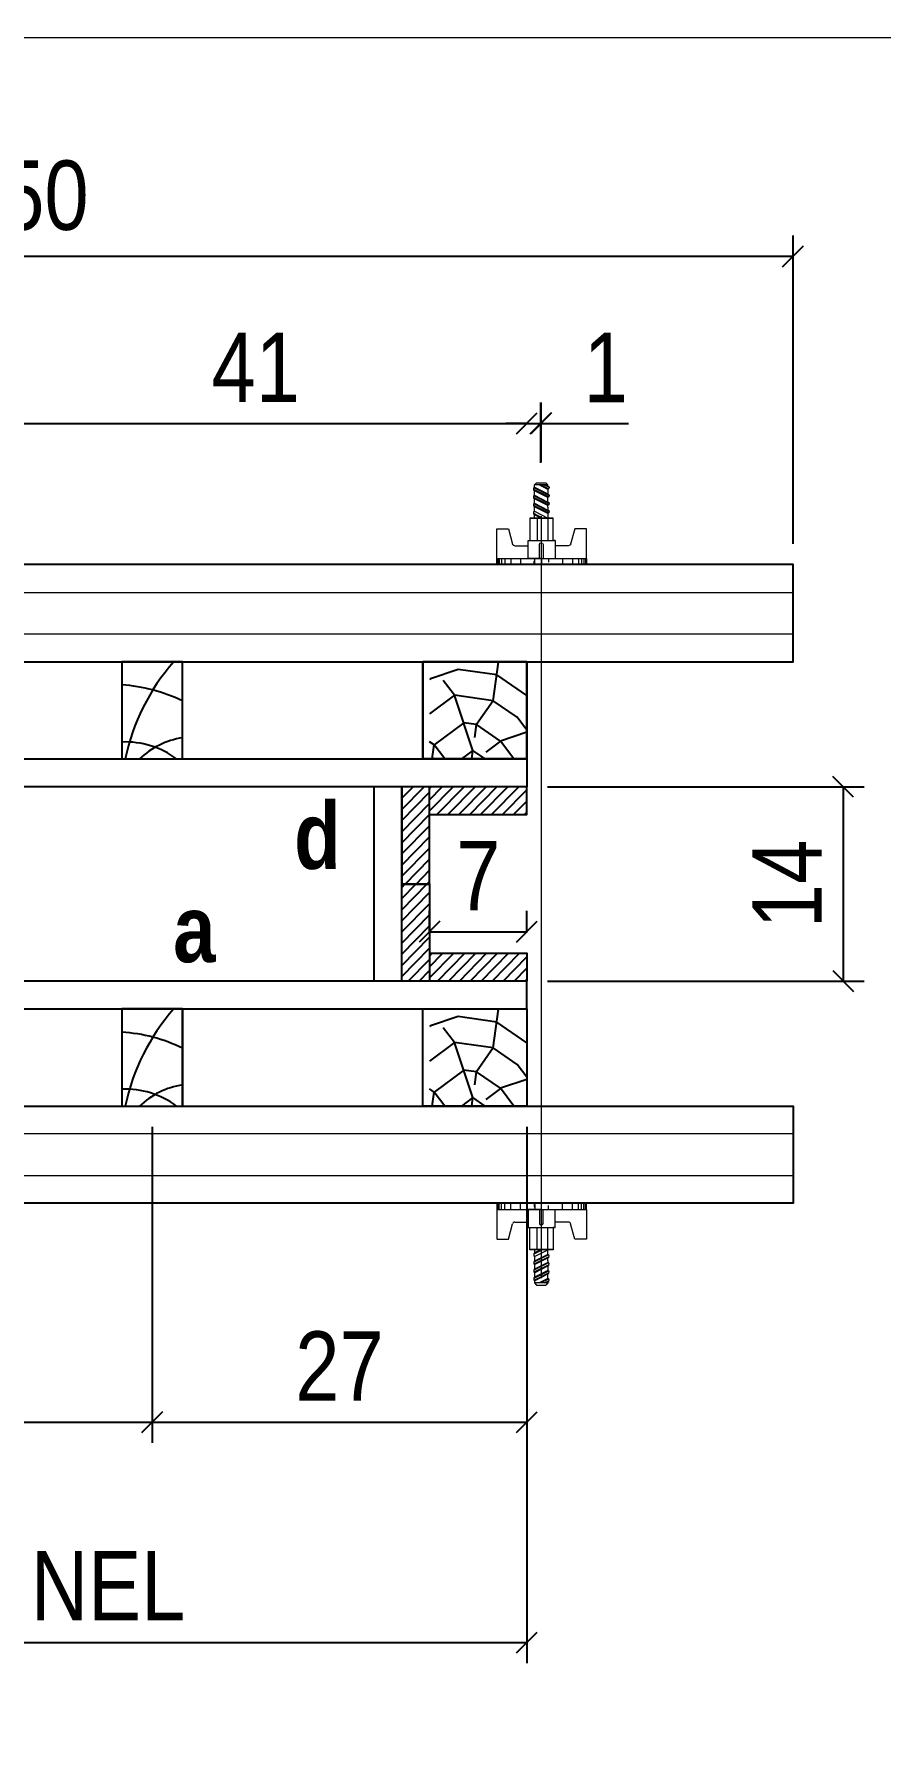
# Model space of a CAD drawing. Extents: x 2282 to 12463, y 760 to 16806.
# Drawn here: x 7954.6 to 8076.6, y 15019.3 to 15266.2 of the extents above; entities that cross this region are included whole.
import ezdxf

# ---------------------------------------------------------------- set-up
doc = ezdxf.new("R2010")
doc.units = 0
for name, color, linetype in [('1-2 PONTALETE', 7, 'Continuous'), ('COTA', 241, 'Continuous'), ('GRAVATA', 2, 'Continuous'), ('NOMENCLATURA', 7, 'Continuous'), ('Painéis', 200, 'Continuous'), ('PONTALETE', 7, 'Continuous'), ('SARRAFO', 251, 'Continuous')]:
    doc.layers.add(name, color=color, linetype=linetype)
doc.layers.add('CARIMBO', color=255, linetype='Continuous', lineweight=9)
doc.layers.add('Hachura', color=251, linetype='Continuous', lineweight=9)
doc.styles.add('COTA TECNICA 2X', font='techl___.ttf', dxfattribs={"height": 10})
doc.styles.add('ROMANC', font='techb___.ttf', dxfattribs={"height": 2.5})
doc.dimstyles.new('SECAO PILAR', dxfattribs={"dimtxt": 10, "dimasz": 3, "dimexe": 3, "dimexo": 3, "dimgap": 3, "dimtad": 1, "dimdec": 1, "dimlfac": 0.5, "dimzin": 12, "dimdsep": 46, "dimtxsty": 'COTA TECNICA 2X', "dimblk1": 'OBLIQUE', "dimblk2": 'OBLIQUE', "dimsah": 1, "dimcen": 0.9, "dimclrd": 256, "dimclre": 256, "dimclrt": 256, "dimadec": 1, "dimazin": 3, "dimtfac": 1, "dimtdec": 1, "dimtmove": 0, "dimatfit": 3, "dimfxl": 1, "dimtolj": 1, "dimtzin": 12, "dimarcsym": 0})
pattern_1 = [(45.5, (-107734.0832, -18585.8401), (-0.802406755, 0.788522922), [])]
pattern_2 = [(45.5, (-88937.0329, -18531.7951), (-0.802406755, 0.788522922), [])]

# ---------------------------------------------------------------- blocks, each defined once
blk = doc.blocks.new('_Oblique')
at = {"color": 0, "linetype": 'ByBlock', "lineweight": -2}
blk.add_line((-0.5, -0.5), (0.5, 0.5), dxfattribs=at)
blk = doc.blocks.new('*D123')
at = {"layer": 'COTA', "lineweight": -2, "transparency": 16777216}
for p, q in [((7863.54, 15108.73), (7863.54, 15031.44)), ((8025.57, 15108.73), (8025.57, 15031.44)), ((7863.54, 15034.44), (8025.57, 15034.44))]:
    blk.add_line(p, q, dxfattribs=at)
at = {"layer": 'Defpoints', "color": 0, "transparency": 16777216}
for p in [(7863.54, 15111.73), (8025.57, 15111.73), (8025.57, 15034.44)]:
    blk.add_point(p, dxfattribs=at)
at = {"layer": 'COTA', "lineweight": -2, "transparency": 16777216, "xscale": 3, "yscale": 3, "zscale": 3, "rotation": 180}
blk.add_blockref('_Oblique', (7863.54, 15034.44), dxfattribs=at)
at = {"layer": 'COTA', "lineweight": -2, "transparency": 16777216, "xscale": 3, "yscale": 3, "zscale": 3}
blk.add_blockref('_Oblique', (8025.57, 15034.44), dxfattribs=at)
at = {"layer": 'COTA', "transparency": 16777216, "insert": (7944.56, 15042.54), "char_height": 10, "attachment_point": 5, "style": 'COTA TECNICA 2X'}
blk.add_mtext('\\A1;81 - PAINEL', dxfattribs=at)
blk = doc.blocks.new('*D125')
at = {"layer": 'COTA', "lineweight": -2, "transparency": 16777216}
for p, q in [((8027.64, 15204.56), (8027.64, 15213.11)), ((8025.57, 15210.11), (8022.57, 15210.11)), ((8025.57, 15210.11), (8027.64, 15210.11)), ((8027.64, 15210.11), (8040.23, 15210.11))]:
    blk.add_line(p, q, dxfattribs=at)
at = {"layer": 'Defpoints', "color": 0, "transparency": 16777216}
for p in [(8025.57, 15210.11), (8027.64, 15210.11), (8027.64, 15201.56)]:
    blk.add_point(p, dxfattribs=at)
at = {"layer": 'COTA', "lineweight": -2, "transparency": 16777216, "xscale": 3, "yscale": 3, "zscale": 3}
blk.add_blockref('_Oblique', (8025.57, 15210.11), dxfattribs=at)
at = {"layer": 'COTA', "lineweight": -2, "transparency": 16777216, "xscale": 3, "yscale": 3, "zscale": 3, "rotation": 180}
blk.add_blockref('_Oblique', (8027.64, 15210.11), dxfattribs=at)
at = {"layer": 'COTA', "transparency": 16777216, "insert": (8036.93, 15218.16), "char_height": 10, "attachment_point": 5, "style": 'COTA TECNICA 2X'}
blk.add_mtext('\\A1;1', dxfattribs=at)
blk = doc.blocks.new('*D126')
at = {"layer": 'COTA', "lineweight": -2, "transparency": 16777216}
for p, q in [((7825.67, 15192.76), (7825.67, 15237.19)), ((8063.93, 15192.76), (8063.93, 15237.19)), ((7825.67, 15234.19), (8063.93, 15234.19))]:
    blk.add_line(p, q, dxfattribs=at)
at = {"layer": 'Defpoints', "color": 0, "transparency": 16777216}
for p in [(8063.93, 15234.19), (7825.67, 15189.76), (8063.93, 15189.76)]:
    blk.add_point(p, dxfattribs=at)
at = {"layer": 'COTA', "lineweight": -2, "transparency": 16777216, "xscale": 3, "yscale": 3, "zscale": 3, "rotation": 180}
blk.add_blockref('_Oblique', (7825.67, 15234.19), dxfattribs=at)
at = {"layer": 'COTA', "lineweight": -2, "transparency": 16777216, "xscale": 3, "yscale": 3, "zscale": 3}
blk.add_blockref('_Oblique', (8063.93, 15234.19), dxfattribs=at)
at = {"layer": 'COTA', "transparency": 16777216, "insert": (7908.8, 15242.92), "char_height": 10, "attachment_point": 5, "style": 'COTA TECNICA 2X'}
blk.add_mtext('\\A1;Perfil Metálico L=150', dxfattribs=at)
blk = doc.blocks.new('*D127')
at = {"layer": 'COTA', "lineweight": -2, "transparency": 16777216}
for p, q in [((8028.57, 15157.74), (8074.15, 15157.74)), ((8071.15, 15157.74), (8071.15, 15129.75)), ((8028.57, 15129.75), (8074.15, 15129.75))]:
    blk.add_line(p, q, dxfattribs=at)
at = {"layer": 'Defpoints', "color": 0, "transparency": 16777216}
for p in [(8025.57, 15157.74), (8025.57, 15129.75), (8071.15, 15129.75)]:
    blk.add_point(p, dxfattribs=at)
at = {"layer": 'COTA', "lineweight": -2, "transparency": 16777216, "xscale": 3, "yscale": 3, "zscale": 3}
for p, rotation in [((8071.15, 15157.74), 90), ((8071.15, 15129.75), 270)]:
    blk.add_blockref('_Oblique', p, dxfattribs=dict(at, rotation=rotation))
at = {"layer": 'COTA', "transparency": 16777216, "insert": (8063.07, 15143.74), "char_height": 10, "attachment_point": 5, "rotation": 90, "style": 'COTA TECNICA 2X'}
blk.add_mtext('\\A1;14', dxfattribs=at)
blk = doc.blocks.new('C')
at = {"layer": 'Hachura', "color": 0}
for p, q in [((0, 3.22), (0, -3.22)), ((0.45, 3.22), (0, 3.22)), ((0.46, 3.16), (0, 3.16)), ((0.46, 3.05), (0, 3.05)), ((0.46, 2.88), (0, 2.88)), ((0, 2.75), (0, -1.16)), ((0.46, 2.65), (0, 2.65)), ((0.45, -3.23), (0.45, 3.22)), ((0.45, 3.22), (2.58, 3.22)), ((2.58, 3.22), (2.58, 2.39)), ((0.46, 2.23), (0, 2.23)), ((0.46, 1.51), (0, 1.51)), ((1.35, 1.94), (1.35, 0.96)), ((2.58, 2.39), (1.47, 2.09)), ((0.39, 0.49), (0.17, 0.49)), ((1.74, 0.97), (0.45, 0.97)), ((1.45, 0.1), (0.45, 0.1)), ((1.74, -0.97), (1.74, 0.97)), ((1.74, 0.97), (1.74, 0.84)), ((1.74, 0.97), (1.74, 0.84)), ((1.74, 0.84), (3.35, 0.84)), ((3.35, 0.45), (1.74, 0.45)), ((3.32, 0.84), (3.32, -0.84)), ((3.35, 0.84), (3.35, -0.84)), ((3.68, 0.45), (3.35, 0.45)), ((3.84, -0.52), (3.35, 0.45)), ((3.35, 0.06), (3.67, -0.57)), ((3.68, 0.45), (4.16, -0.52)), ((3.72, 0.5), (4.25, -0.57)), ((4.37, -0.55), (3.83, 0.53)), ((4.15, 0.45), (3.93, 0.45)), ((4.42, -0.52), (3.93, 0.45)), ((4.15, 0.45), (4.26, 0.45)), ((4.26, 0.45), (4.74, -0.52)), ((4.3, 0.5), (4.83, -0.57)), ((4.95, -0.55), (4.41, 0.53)), ((4.51, 0.45), (4.84, 0.45)), ((5, -0.52), (4.51, 0.45)), ((4.84, 0.45), (5.32, -0.52)), ((4.88, 0.5), (5.41, -0.57)), ((5.53, -0.55), (4.99, 0.53)), ((5.58, -0.52), (5.09, 0.45)), ((5.42, 0.45), (5.09, 0.45)), ((5.58, -0.52), (5.09, 0.45)), ((5.42, 0.45), (5.74, -0.19)), ((5.46, 0.5), (5.74, -0.07)), ((5.74, 0.19), (5.57, 0.53)), ((5.74, 0.32), (5.68, 0.45)), ((5.68, 0.45), (5.74, 0.45)), ((5.74, 0.45), (5.9, 0.29)), ((5.74, 0.45), (5.74, -0.52)), ((5.9, -0.36), (5.9, 0.29)), ((0.45, 0), (0, 0)), ((0.08, -0.48), (0.29, -0.48)), ((0.29, -0.48), (0.4, -0.48)), ((0.45, 0), (0.45, -0.97)), ((0.45, -0.16), (1.45, -0.16)), ((0.45, -0.65), (0.45, -0.32)), ((0.45, -3.23), (0.45, -0.65)), ((0.45, -0.97), (1.74, -0.97)), ((1.35, -1.94), (1.35, -0.97)), ((3.35, -0.32), (1.74, -0.32)), ((3.35, -0.84), (1.74, -0.84)), ((3.35, -0.07), (3.58, -0.52)), ((3.35, -0.52), (3.58, -0.52)), ((3.84, -0.52), (4.16, -0.52)), ((4.42, -0.52), (4.74, -0.52)), ((4.63, -0.52), (4.74, -0.52)), ((5, -0.52), (5.32, -0.52)), ((5.58, -0.52), (5.74, -0.52)), ((5.74, -0.52), (5.9, -0.36)), ((5.74, -0.52), (5.74, -0.52)), ((0.46, -1.52), (0, -1.52)), ((0.46, -2.23), (0, -2.23)), ((2.58, -2.39), (1.47, -2.1)), ((2.58, -3.23), (2.58, -2.39)), ((0.46, -2.65), (0, -2.65)), ((0.46, -2.88), (0, -2.88)), ((0.46, -3.05), (0, -3.05)), ((0.46, -3.16), (0, -3.16)), ((0, -3.22), (2.57, -3.22))]:
    blk.add_line(p, q, dxfattribs=at)
for centre, radius, start, end in [((1.52, 1.94), 0.161, 104.7436, 180), ((1.44, -0.03), 0.129, 272.695, 87.305), ((3.81, 0.39), 0.143, 25.5688, 154.4312), ((4.39, 0.39), 0.143, 25.5688, 154.4312), ((4.97, 0.39), 0.143, 25.5688, 154.4312), ((5.55, 0.39), 0.143, 25.5688, 154.4312), ((0.17, -0.37), 0.174, 221.744, 317.8592), ((3.71, -0.4), 0.174, 222.1408, 318.256), ((4.29, -0.4), 0.174, 222.1408, 318.256), ((4.87, -0.4), 0.174, 222.1408, 318.256), ((5.45, -0.4), 0.174, 222.1408, 318.256), ((5.61, -0.4), 0.174, 317.8592, 318.256), ((1.52, -1.94), 0.161, 180, 255.2564)]:
    blk.add_arc(centre, radius, start, end, dxfattribs=at)
blk = doc.blocks.new('*D137')
at = {"layer": 'COTA', "lineweight": -2, "transparency": 16777216}
for p, q in [((7917.62, 15108.73), (7917.62, 15063.19)), ((7971.59, 15108.73), (7971.59, 15063.19)), ((7917.62, 15066.19), (7971.59, 15066.19))]:
    blk.add_line(p, q, dxfattribs=at)
at = {"layer": 'Defpoints', "color": 0, "transparency": 16777216}
for p in [(7917.62, 15111.73), (7971.59, 15111.73), (7971.59, 15066.19)]:
    blk.add_point(p, dxfattribs=at)
at = {"layer": 'COTA', "lineweight": -2, "transparency": 16777216, "xscale": 3, "yscale": 3, "zscale": 3, "rotation": 180}
blk.add_blockref('_Oblique', (7917.62, 15066.19), dxfattribs=at)
at = {"layer": 'COTA', "lineweight": -2, "transparency": 16777216, "xscale": 3, "yscale": 3, "zscale": 3}
blk.add_blockref('_Oblique', (7971.59, 15066.19), dxfattribs=at)
at = {"layer": 'COTA', "transparency": 16777216, "insert": (7944.61, 15074.27), "char_height": 10, "attachment_point": 5, "style": 'COTA TECNICA 2X'}
blk.add_mtext('\\A1;27', dxfattribs=at)
blk = doc.blocks.new('*D138')
at = {"layer": 'COTA', "lineweight": -2, "transparency": 16777216}
for p, q in [((7971.59, 15108.73), (7971.59, 15063.19)), ((8025.57, 15108.73), (8025.57, 15063.19)), ((7971.59, 15066.19), (8025.57, 15066.19))]:
    blk.add_line(p, q, dxfattribs=at)
at = {"layer": 'Defpoints', "color": 0, "transparency": 16777216}
for p in [(7971.59, 15111.73), (8025.57, 15111.73), (8025.57, 15066.19)]:
    blk.add_point(p, dxfattribs=at)
at = {"layer": 'COTA', "lineweight": -2, "transparency": 16777216, "xscale": 3, "yscale": 3, "zscale": 3, "rotation": 180}
blk.add_blockref('_Oblique', (7971.59, 15066.19), dxfattribs=at)
at = {"layer": 'COTA', "lineweight": -2, "transparency": 16777216, "xscale": 3, "yscale": 3, "zscale": 3}
blk.add_blockref('_Oblique', (8025.57, 15066.19), dxfattribs=at)
at = {"layer": 'COTA', "transparency": 16777216, "insert": (7998.58, 15074.27), "char_height": 10, "attachment_point": 5, "style": 'COTA TECNICA 2X'}
blk.add_mtext('\\A1;27', dxfattribs=at)
blk = doc.blocks.new('*D140')
at = {"layer": 'COTA', "lineweight": -2, "transparency": 16777216}
for p, q in [((7945.5, 15204.56), (7945.5, 15213.11)), ((8027.57, 15204.42), (8027.57, 15213.11)), ((7945.5, 15210.11), (8027.57, 15210.11))]:
    blk.add_line(p, q, dxfattribs=at)
at = {"layer": 'Defpoints', "color": 0, "transparency": 16777216}
for p in [(8027.57, 15210.11), (7945.5, 15201.56), (8027.57, 15201.42)]:
    blk.add_point(p, dxfattribs=at)
at = {"layer": 'COTA', "lineweight": -2, "transparency": 16777216, "xscale": 3, "yscale": 3, "zscale": 3, "rotation": 180}
blk.add_blockref('_Oblique', (7945.5, 15210.11), dxfattribs=at)
at = {"layer": 'COTA', "lineweight": -2, "transparency": 16777216, "xscale": 3, "yscale": 3, "zscale": 3}
blk.add_blockref('_Oblique', (8027.57, 15210.11), dxfattribs=at)
at = {"layer": 'COTA', "transparency": 16777216, "insert": (7986.53, 15218.18), "char_height": 10, "attachment_point": 5, "style": 'COTA TECNICA 2X'}
blk.add_mtext('\\A1;41', dxfattribs=at)
blk = doc.blocks.new('*D135')
at = {"layer": 'COTA', "lineweight": -2, "transparency": 16777216}
for p, q in [((8011.56, 15136.75), (8011.56, 15139.86)), ((8025.57, 15136.75), (8025.57, 15139.86)), ((8011.56, 15136.86), (8025.57, 15136.86))]:
    blk.add_line(p, q, dxfattribs=at)
at = {"layer": 'Defpoints', "color": 0, "transparency": 16777216}
for p in [(8025.57, 15136.86), (8011.56, 15133.75), (8025.57, 15133.75)]:
    blk.add_point(p, dxfattribs=at)
at = {"layer": 'COTA', "lineweight": -2, "transparency": 16777216, "xscale": 3, "yscale": 3, "zscale": 3, "rotation": 180}
blk.add_blockref('_Oblique', (8011.56, 15136.86), dxfattribs=at)
at = {"layer": 'COTA', "lineweight": -2, "transparency": 16777216, "xscale": 3, "yscale": 3, "zscale": 3}
blk.add_blockref('_Oblique', (8025.57, 15136.86), dxfattribs=at)
at = {"layer": 'COTA', "transparency": 16777216, "insert": (8018.57, 15144.94), "char_height": 10, "attachment_point": 5, "style": 'COTA TECNICA 2X'}
blk.add_mtext('\\A1;7', dxfattribs=at)

msp = doc.modelspace()

# ---------------------------------------------------------------- hatches: boundary and pattern name
at = {"layer": 'PONTALETE'}
h = msp.add_hatch(dxfattribs=at)
h.set_pattern_fill('TRONCO', color=1, scale=37.5, angle=82, style=0, pattern_type=2)
h.set_pattern_definition([(82, (-3622.9, 16524.404), (-31.91606, 42.35404), [11.25, -26.25]), (82, (-3624.76, 16524.665), (-31.91606, 42.35404), [11.25, -26.25]), (82, (-3628.21, 16527.043), (-31.91606, 42.35404), [7.5, -30]), (82, (-3631.663, 16529.422), (-31.91606, 42.35404), [5.625, -31.875]), (82, (-3635.377, 16529.944), (-31.91606, 42.35404), [3.75, -33.75]), (82, (-3640.395, 16521.182), (-31.91606, 42.35404), [1.875, -9.375, 1.875, -24.375]), (82, (-3641.47, 16527.013), (-31.91606, 42.35404), [1.875, -15, 5.625, -15]), (82, (-3642.282, 16534.7), (-31.91606, 42.35404), [1.875, -1.875, 1.875, -31.875]), (82, (-3644.4, 16533.106), (-31.91606, 42.35404), [1.875, -35.625]), (82, (-3648.374, 16531.77), (-31.91606, 42.35404), [5.625, -31.875]), (82, (-3652.088, 16532.293), (-31.91606, 42.35404), [7.5, -30]), (82, (-3656.062, 16530.958), (-31.91606, 42.35404), [9.375, -11.25, 1.875, -15]), (172, (-3635.87, 16512.972), (-42.35404, -31.91606), [1.875, -3.75, 9.375, -22.5]), (172, (-3639.32, 16515.35), (-42.35404, -31.91606), [1.875, -1.875, 5.625, -28.125]), (172, (-3653.914, 16519.295), (-42.35404, -31.91606), [3.75, -33.75]), (172, (-3638.8, 16519.064), (-42.35404, -31.91606), [7.5, -11.25, 1.875, -16.875]), (172, (-3658.963, 16523.79), (-42.35404, -31.91606), [1.875, -35.625]), (172, (-3640.134, 16523.04), (-42.35404, -31.91606), [5.625, -31.875]), (172, (-3641.47, 16527.013), (-42.35404, -31.91606), [3.75, -33.75]), (172, (-3640.947, 16530.727), (-42.35404, -31.91606), [1.875, -5.625, 5.625, -24.375]), (172, (-3642.543, 16532.845), (-42.35404, -31.91606), [1.875, -35.625]), (172, (-3634.855, 16533.658), (-42.35404, -31.91606), [5.25, -32.25]), (172, (-3627.167, 16534.47), (-42.35404, -31.91606), [3.75, -33.75]), (172, (-3641.5, 16540.27), (-42.35404, -31.91606), [1.875, -35.625]), (172, (-3639.12, 16543.724), (-42.35404, -31.91606), [5.625, -31.875]), (172, (-3638.6, 16547.438), (-42.35404, -31.91606), [5.625, -31.875]), (127, (-3624.527, 16539.78), (-37.13505, 5.21899), [2.651625, -2.651625, 2.651625, -45.078134]), (127, (-3634.855, 16533.658), (-37.13505, 5.21899), [5.30325, -47.72976]), (127, (-3655.51, 16521.413), (-37.13505, 5.21899), [5.30325, -47.72976]), (127, (-3645.182, 16527.535), (-37.13505, 5.21899), [5.30325, -47.72976]), (127, (-3637.494, 16528.348), (-37.13505, 5.21899), [5.30325, -47.72976]), (127, (-3628.502, 16538.445), (-37.13505, 5.21899), [5.30325, -47.72976]), (127, (-3630.88, 16534.992), (-37.13505, 5.21899), [7.95495, -45.07806]), (127, (-3649.157, 16526.2), (-37.13505, 5.21899), [2.65162, -50.38138]), (127, (-3653.131, 16524.866), (-37.13505, 5.21899), [2.65162, -50.38138]), (127, (-3651.044, 16539.72), (-37.13505, 5.21899), [2.65162, -50.38138]), (127, (-3634.564, 16522.256), (-37.13505, 5.21899), [2.65162, -50.38138]), (127, (-3644.69, 16544.507), (-37.13505, 5.21899), [2.65162, -50.38138]), (127, (-3642.804, 16530.988), (-37.13505, 5.21899), [2.65162, -50.38138]), (127, (-3645.995, 16535.223), (-37.13505, 5.21899), [2.65162, -50.38138]), (217, (-3638.83, 16532.323), (-5.21899, -37.13505), [2.651625, -2.651625, 7.95495, -39.77481]), (217, (-3638.046, 16537.893), (-5.21899, -37.13505), [2.65162, -50.38138]), (217, (-3625.05, 16536.066), (-5.21899, -37.13505), [2.65162, -50.38138]), (217, (-3635.377, 16529.944), (-5.21899, -37.13505), [2.65162, -50.38138]), (217, (-3642.02, 16536.558), (-5.21899, -37.13505), [2.65162, -50.38138]), (217, (-3634.042, 16525.97), (-5.21899, -37.13505), [2.65162, -50.38138]), (217, (-3631.954, 16540.824), (-5.21899, -37.13505), [2.65162, -50.38138]), (217, (-3624.467, 16513.263), (-5.21899, -37.13505), [2.65162, -50.38138]), (217, (-3626.063, 16515.38), (-5.21899, -37.13505), [5.30325, -47.72976]), (217, (-3627.66, 16517.5), (-5.21899, -37.13505), [5.30325, -47.72976]), (217, (-3627.137, 16521.212), (-5.21899, -37.13505), [5.30325, -47.72976]), (217, (-3630.59, 16523.59), (-5.21899, -37.13505), [5.30325, -47.72976]), (217, (-3643.356, 16540.533), (-5.21899, -37.13505), [5.30325, -47.72976]), (217, (-3623.744, 16545.35), (-5.21899, -37.13505), [5.30325, -47.72976]), (217, (-3653.192, 16551.382), (-5.21899, -37.13505), [5.30325, -47.72976]), (217, (-3649.478, 16550.86), (-5.21899, -37.13505), [5.30325, -47.72976]), (217, (-3648.143, 16546.886), (-5.21899, -37.13505), [5.30325, -47.72976]), (217, (-3651.796, 16520.89), (-5.21899, -37.13505), [7.95495, -45.07806]), (217, (-3644.69, 16544.507), (-5.21899, -37.13505), [7.95495, -45.07806]), (108.56505, (-3658.702, 16525.648), (5.218991, 37.135053), [4.1925, -79.66005]), (108.56505, (-3640.134, 16523.039), (5.218991, 37.135053), [4.1925, -79.66005]), (108.56505, (-3650.753, 16528.318), (5.218991, 37.135053), [4.1925, -79.66005]), (108.56505, (-3623.192, 16535.805), (5.218991, 37.135053), [4.1925, -79.66005]), (108.56505, (-3627.167, 16534.47), (5.218991, 37.135053), [4.1925, -79.66005]), (108.56505, (-3636.16, 16524.374), (5.218991, 37.135053), [4.1925, -79.66005]), (108.56505, (-3654.727, 16526.983), (5.218991, 37.135053), [4.1925, -79.66005]), (108.56505, (-3642.021, 16536.558), (5.218991, 37.135053), [8.385, -75.46755]), (145.43495, (-3647.591, 16537.341), (-37.135053, 5.218991), [4.1925, -79.66005]), (145.43495, (-3635.668, 16541.346), (-37.135053, 5.218991), [4.1925, -79.66005]), (145.43495, (-3645.704, 16523.822), (-37.135053, 5.218991), [4.1925, -79.66005]), (145.43495, (-3648.605, 16516.656), (-37.135053, 5.218991), [4.1925, -79.66005]), (145.43495, (-3638.046, 16537.893), (-37.135053, 5.218991), [4.1925, -79.66005]), (145.43495, (-3638.568, 16534.18), (-37.135053, 5.218991), [4.1925, -79.66005]), (145.43495, (-3646.226, 16520.108), (-37.135053, 5.218991), [8.385, -75.46755]), (145.43495, (-3629.315, 16546.133), (-37.135053, 5.218991), [8.385, -75.46755]), (145.43495, (-3631.693, 16542.68), (-37.135053, 5.218991), [8.385, -75.46755]), (198.56505, (-3630.298, 16512.19), (-37.135053, 5.218991), [4.1925, -79.66005]), (198.56505, (-3650.723, 16515.06), (-37.135053, 5.218991), [4.1925, -79.66005]), (198.56505, (-3623.684, 16518.834), (-37.135053, 5.218991), [4.1925, -79.66005]), (198.56505, (-3657.628, 16519.817), (-37.135053, 5.218991), [4.1925, -79.66005]), (198.56505, (-3634.825, 16520.4), (-37.135053, 5.218991), [4.1925, -79.66005]), (198.56505, (-3637.494, 16528.348), (-37.135053, 5.218991), [4.1925, -79.66005]), (198.56505, (-3644.4, 16533.106), (-37.135053, 5.218991), [4.1925, -79.66005]), (198.56505, (-3631.894, 16514.307), (-37.135057, 5.219004), [4.1925, -79.66005]), (198.56505, (-3636.16, 16524.374), (-37.135053, 5.218991), [4.1925, -79.66005]), (198.56505, (-3630.88, 16534.992), (-37.135053, 5.218991), [4.1925, -79.66005]), (198.56505, (-3634.072, 16539.228), (-37.135053, 5.218991), [4.1925, -79.66005]), (198.56505, (-3644.169, 16548.22), (-37.135053, 5.218991), [4.1925, -79.66005]), (198.56505, (-3659.224, 16521.935), (-37.135053, 5.218991), [4.1925, -79.66005]), (198.56505, (-3658.15, 16516.104), (-37.135053, 5.218991), [8.385, -75.46755]), (198.56505, (-3631.372, 16518.02), (-37.135053, 5.218991), [8.385, -75.46755]), (235.43495, (-3626.585, 16511.668), (-5.218991, -37.135053), [4.1925, -79.66005]), (235.43495, (-3620.292, 16542.971), (-5.218991, -37.135053), [4.1925, -79.66005]), (235.43495, (-3639.12, 16543.724), (-5.218991, -37.135053), [4.1925, -79.66005]), (235.43495, (-3628.21, 16527.043), (-5.218991, -37.135053), [4.1925, -79.66005]), (235.43495, (-3624.758, 16524.665), (-5.218991, -37.135053), [4.1925, -79.66005]), (235.43495, (-3631.663, 16529.422), (-5.218991, -37.135053), [4.1925, -79.66005]), (235.43495, (-3652.379, 16543.694), (-5.218991, -37.135053), [4.1925, -79.66005]), (235.43495, (-3653.713, 16547.669), (-5.218991, -37.135053), [8.385, -75.46755])])
h.paths.add_polyline_path([(8011.57, 15161.76), (8025.57, 15161.76), (8025.57, 15175.76), (8011.57, 15175.76)])
h = msp.add_hatch(dxfattribs=at)
h.set_pattern_fill('TRONCO', color=1, scale=37.5, angle=82, style=0, pattern_type=2)
h.set_pattern_definition([(82, (-3622.9, 16474.376), (-31.91606, 42.35404), [11.25, -26.25]), (82, (-3624.76, 16474.637), (-31.91606, 42.35404), [11.25, -26.25]), (82, (-3628.21, 16477.015), (-31.91606, 42.35404), [7.5, -30]), (82, (-3631.663, 16479.394), (-31.91606, 42.35404), [5.625, -31.875]), (82, (-3635.377, 16479.916), (-31.91606, 42.35404), [3.75, -33.75]), (82, (-3640.395, 16471.154), (-31.91606, 42.35404), [1.875, -9.375, 1.875, -24.375]), (82, (-3641.47, 16476.985), (-31.91606, 42.35404), [1.875, -15, 5.625, -15]), (82, (-3642.282, 16484.673), (-31.91606, 42.35404), [1.875, -1.875, 1.875, -31.875]), (82, (-3644.4, 16483.077), (-31.91606, 42.35404), [1.875, -35.625]), (82, (-3648.374, 16481.743), (-31.91606, 42.35404), [5.625, -31.875]), (82, (-3652.088, 16482.264), (-31.91606, 42.35404), [7.5, -30]), (82, (-3656.062, 16480.93), (-31.91606, 42.35404), [9.375, -11.25, 1.875, -15]), (172, (-3635.87, 16462.944), (-42.35404, -31.91606), [1.875, -3.75, 9.375, -22.5]), (172, (-3639.32, 16465.323), (-42.35404, -31.91606), [1.875, -1.875, 5.625, -28.125]), (172, (-3653.914, 16469.267), (-42.35404, -31.91606), [3.75, -33.75]), (172, (-3638.8, 16469.036), (-42.35404, -31.91606), [7.5, -11.25, 1.875, -16.875]), (172, (-3658.963, 16473.764), (-42.35404, -31.91606), [1.875, -35.625]), (172, (-3640.134, 16473.01), (-42.35404, -31.91606), [5.625, -31.875]), (172, (-3641.47, 16476.985), (-42.35404, -31.91606), [3.75, -33.75]), (172, (-3640.947, 16480.7), (-42.35404, -31.91606), [1.875, -5.625, 5.625, -24.375]), (172, (-3642.543, 16482.816), (-42.35404, -31.91606), [1.875, -35.625]), (172, (-3634.855, 16483.63), (-42.35404, -31.91606), [5.25, -32.25]), (172, (-3627.167, 16484.442), (-42.35404, -31.91606), [3.75, -33.75]), (172, (-3641.5, 16490.243), (-42.35404, -31.91606), [1.875, -35.625]), (172, (-3639.12, 16493.696), (-42.35404, -31.91606), [5.625, -31.875]), (172, (-3638.6, 16497.41), (-42.35404, -31.91606), [5.625, -31.875]), (127, (-3624.527, 16489.752), (-37.13505, 5.21899), [2.651625, -2.651625, 2.651625, -45.078134]), (127, (-3634.855, 16483.63), (-37.13505, 5.21899), [5.30325, -47.72976]), (127, (-3655.51, 16471.385), (-37.13505, 5.21899), [5.30325, -47.72976]), (127, (-3645.182, 16477.507), (-37.13505, 5.21899), [5.30325, -47.72976]), (127, (-3637.494, 16478.32), (-37.13505, 5.21899), [5.30325, -47.72976]), (127, (-3628.502, 16488.417), (-37.13505, 5.21899), [5.30325, -47.72976]), (127, (-3630.88, 16484.964), (-37.13505, 5.21899), [7.95495, -45.07806]), (127, (-3649.157, 16476.172), (-37.13505, 5.21899), [2.65162, -50.38138]), (127, (-3653.131, 16474.837), (-37.13505, 5.21899), [2.65162, -50.38138]), (127, (-3651.044, 16489.691), (-37.13505, 5.21899), [2.65162, -50.38138]), (127, (-3634.564, 16472.228), (-37.13505, 5.21899), [2.65162, -50.38138]), (127, (-3644.69, 16494.48), (-37.13505, 5.21899), [2.65162, -50.38138]), (127, (-3642.804, 16480.96), (-37.13505, 5.21899), [2.65162, -50.38138]), (127, (-3645.995, 16485.195), (-37.13505, 5.21899), [2.65162, -50.38138]), (217, (-3638.83, 16482.295), (-5.21899, -37.13505), [2.651625, -2.651625, 7.95495, -39.77481]), (217, (-3638.046, 16487.865), (-5.21899, -37.13505), [2.65162, -50.38138]), (217, (-3625.05, 16486.038), (-5.21899, -37.13505), [2.65162, -50.38138]), (217, (-3635.377, 16479.916), (-5.21899, -37.13505), [2.65162, -50.38138]), (217, (-3642.02, 16486.53), (-5.21899, -37.13505), [2.65162, -50.38138]), (217, (-3634.042, 16475.941), (-5.21899, -37.13505), [2.65162, -50.38138]), (217, (-3631.954, 16490.795), (-5.21899, -37.13505), [2.65162, -50.38138]), (217, (-3624.467, 16463.235), (-5.21899, -37.13505), [2.65162, -50.38138]), (217, (-3626.063, 16465.353), (-5.21899, -37.13505), [5.30325, -47.72976]), (217, (-3627.66, 16467.47), (-5.21899, -37.13505), [5.30325, -47.72976]), (217, (-3627.137, 16471.184), (-5.21899, -37.13505), [5.30325, -47.72976]), (217, (-3630.59, 16473.563), (-5.21899, -37.13505), [5.30325, -47.72976]), (217, (-3643.356, 16490.504), (-5.21899, -37.13505), [5.30325, -47.72976]), (217, (-3623.744, 16495.322), (-5.21899, -37.13505), [5.30325, -47.72976]), (217, (-3653.192, 16501.354), (-5.21899, -37.13505), [5.30325, -47.72976]), (217, (-3649.478, 16500.832), (-5.21899, -37.13505), [5.30325, -47.72976]), (217, (-3648.143, 16496.858), (-5.21899, -37.13505), [5.30325, -47.72976]), (217, (-3651.796, 16470.863), (-5.21899, -37.13505), [7.95495, -45.07806]), (217, (-3644.69, 16494.48), (-5.21899, -37.13505), [7.95495, -45.07806]), (108.56505, (-3658.702, 16475.62), (5.218991, 37.135053), [4.1925, -79.66005]), (108.56505, (-3640.134, 16473.01), (5.218991, 37.135053), [4.1925, -79.66005]), (108.56505, (-3650.753, 16478.29), (5.218991, 37.135053), [4.1925, -79.66005]), (108.56505, (-3623.192, 16485.777), (5.218991, 37.135053), [4.1925, -79.66005]), (108.56505, (-3627.167, 16484.442), (5.218991, 37.135053), [4.1925, -79.66005]), (108.56505, (-3636.16, 16474.346), (5.218991, 37.135053), [4.1925, -79.66005]), (108.56505, (-3654.727, 16476.955), (5.218991, 37.135053), [4.1925, -79.66005]), (108.56505, (-3642.021, 16486.53), (5.218991, 37.135053), [8.385, -75.46755]), (145.43495, (-3647.591, 16487.313), (-37.135053, 5.218991), [4.1925, -79.66005]), (145.43495, (-3635.668, 16491.317), (-37.135053, 5.218991), [4.1925, -79.66005]), (145.43495, (-3645.704, 16473.794), (-37.135053, 5.218991), [4.1925, -79.66005]), (145.43495, (-3648.605, 16466.628), (-37.135053, 5.218991), [4.1925, -79.66005]), (145.43495, (-3638.046, 16487.865), (-37.135053, 5.218991), [4.1925, -79.66005]), (145.43495, (-3638.568, 16484.151), (-37.135053, 5.218991), [4.1925, -79.66005]), (145.43495, (-3646.226, 16470.08), (-37.135053, 5.218991), [8.385, -75.46755]), (145.43495, (-3629.315, 16496.105), (-37.135053, 5.218991), [8.385, -75.46755]), (145.43495, (-3631.693, 16492.652), (-37.135053, 5.218991), [8.385, -75.46755]), (198.56505, (-3630.298, 16462.161), (-37.135053, 5.218991), [4.1925, -79.66005]), (198.56505, (-3650.723, 16465.032), (-37.135053, 5.218991), [4.1925, -79.66005]), (198.56505, (-3623.684, 16468.805), (-37.135053, 5.218991), [4.1925, -79.66005]), (198.56505, (-3657.628, 16469.789), (-37.135053, 5.218991), [4.1925, -79.66005]), (198.56505, (-3634.825, 16470.371), (-37.135053, 5.218991), [4.1925, -79.66005]), (198.56505, (-3637.494, 16478.32), (-37.135053, 5.218991), [4.1925, -79.66005]), (198.56505, (-3644.4, 16483.077), (-37.135053, 5.218991), [4.1925, -79.66005]), (198.56505, (-3631.894, 16464.279), (-37.135057, 5.219004), [4.1925, -79.66005]), (198.56505, (-3636.16, 16474.346), (-37.135053, 5.218991), [4.1925, -79.66005]), (198.56505, (-3630.88, 16484.964), (-37.135053, 5.218991), [4.1925, -79.66005]), (198.56505, (-3634.072, 16489.2), (-37.135053, 5.218991), [4.1925, -79.66005]), (198.56505, (-3644.169, 16498.192), (-37.135053, 5.218991), [4.1925, -79.66005]), (198.56505, (-3659.224, 16471.907), (-37.135053, 5.218991), [4.1925, -79.66005]), (198.56505, (-3658.15, 16466.076), (-37.135053, 5.218991), [8.385, -75.46755]), (198.56505, (-3631.372, 16467.993), (-37.135053, 5.218991), [8.385, -75.46755]), (235.43495, (-3626.585, 16461.64), (-5.218991, -37.135053), [4.1925, -79.66005]), (235.43495, (-3620.292, 16492.943), (-5.218991, -37.135053), [4.1925, -79.66005]), (235.43495, (-3639.12, 16493.696), (-5.218991, -37.135053), [4.1925, -79.66005]), (235.43495, (-3628.21, 16477.015), (-5.218991, -37.135053), [4.1925, -79.66005]), (235.43495, (-3624.758, 16474.637), (-5.218991, -37.135053), [4.1925, -79.66005]), (235.43495, (-3631.663, 16479.394), (-5.218991, -37.135053), [4.1925, -79.66005]), (235.43495, (-3652.379, 16493.666), (-5.218991, -37.135053), [4.1925, -79.66005]), (235.43495, (-3653.713, 16497.64), (-5.218991, -37.135053), [8.385, -75.46755])])
h.paths.add_polyline_path([(8011.57, 15111.73), (8025.57, 15111.73), (8025.57, 15125.73), (8011.57, 15125.73)])
at = {"layer": 'SARRAFO'}
h = msp.add_hatch(dxfattribs=at)
h.set_pattern_fill('ANSI31', color=256, scale=9, angle=0.5, style=0)
h.set_pattern_definition(pattern_1)
h.paths.add_polyline_path([(8007.56, 15157.74), (8011.56, 15157.74), (8011.56, 15143.73), (8007.56, 15143.73)])
h = msp.add_hatch(dxfattribs=at)
h.set_pattern_fill('ANSI31', color=256, scale=9, angle=0.5, style=0)
h.set_pattern_definition(pattern_2)
h.paths.add_polyline_path([(8011.56, 15153.74), (8025.57, 15153.74), (8025.57, 15157.74), (8011.56, 15157.74)])
h = msp.add_hatch(dxfattribs=at)
h.set_pattern_fill('ANSI31', color=256, scale=9, angle=0.5, style=0)
h.set_pattern_definition(pattern_1)
h.paths.add_polyline_path([(8007.56, 15129.75), (8011.56, 15129.75), (8011.56, 15143.76), (8007.56, 15143.76)])
h = msp.add_hatch(dxfattribs=at)
h.set_pattern_fill('ANSI31', color=256, scale=9, angle=0.5, style=0)
h.set_pattern_definition(pattern_2)
h.paths.add_polyline_path([(8011.56, 15133.75), (8025.57, 15133.75), (8025.57, 15129.75), (8011.56, 15129.75)])

# ---------------------------------------------------------------- linework, layer by layer
at = {"layer": '1-2 PONTALETE', "color": 1}
for centre, radius, start, end in [((7965.78, 15149.14), 23.32, 64.0863, 86.4559), ((7977.82, 15153.22), 11.74, 99.0827, 133.3521), ((7967.76, 15151.88), 12.32, 53.2977, 92.5426), ((7965.78, 15099.11), 23.32, 64.0863, 86.4559), ((7967.76, 15101.85), 12.32, 53.2977, 92.5426), ((7977.82, 15103.2), 11.74, 99.0827, 133.3521)]:
    msp.add_arc(centre, radius, start, end, dxfattribs=at)
at = {"layer": 'CARIMBO', "color": 3}
msp.add_line((9611.68, 15265.65), (4483.39, 15265.65), dxfattribs=at)
at = {"layer": 'GRAVATA', "color": 1}
for points in [[(7825.58, 15189.76), (7825.58, 15175.76), (8063.93, 15175.76), (8063.93, 15189.76)], [(7825.58, 15097.73), (7825.58, 15111.73), (8063.93, 15111.73), (8063.93, 15097.73)]]:
    msp.add_lwpolyline(points, close=True, dxfattribs=at)
at = {"layer": 'Hachura'}
for p, q in [((8027.71, 15086.93), (8027.7, 15196.76)), ((7825.58, 15185.76), (8063.93, 15185.76)), ((8063.93, 15179.76), (7825.58, 15179.76)), ((8063.93, 15107.73), (7825.58, 15107.73)), ((7825.58, 15101.73), (8063.93, 15101.73))]:
    msp.add_line(p, q, dxfattribs=at)
at = {"layer": 'Painéis'}
for p, q in [((8003.56, 15129.75), (8003.56, 15157.74)), ((8007.56, 15129.75), (8007.56, 15157.74))]:
    msp.add_line(p, q, dxfattribs=at)
for points in [[(8025.57, 15161.76), (8025.57, 15157.74), (7863.54, 15157.74), (7863.54, 15161.76)], [(8025.57, 15125.73), (8025.57, 15129.75), (7863.54, 15129.75), (7863.54, 15125.73)]]:
    msp.add_lwpolyline(points, close=True, dxfattribs=at)
at = {"layer": 'PONTALETE', "color": 1}
for p, q in [((7967.22, 15125.73), (7967.22, 15111.73)), ((7975.97, 15125.73), (7975.97, 15111.73))]:
    msp.add_line(p, q, dxfattribs=at)
for points in [[(7975.97, 15175.76), (7967.22, 15175.76), (7967.22, 15161.76), (7975.97, 15161.76)], [(8010.57, 15175.76), (8025.57, 15175.76), (8025.57, 15161.76), (8010.57, 15161.76)], [(7975.97, 15125.73), (7967.22, 15125.73), (7967.22, 15111.73), (7975.97, 15111.73)], [(8010.57, 15125.73), (8025.57, 15125.73), (8025.57, 15111.73), (8010.57, 15111.73)]]:
    msp.add_lwpolyline(points, close=True, dxfattribs=at)
at = {"layer": 'PONTALETE', "color": 40}
msp.add_lwpolyline([(8025.57, 15175.76), (8010.57, 15175.76), (8010.57, 15161.76), (8025.57, 15161.76)], close=True, dxfattribs=at)
at = {"layer": 'PONTALETE', "color": 1}
for centre in [(7997.52, 15155.62), (7997.52, 15105.59)]:
    msp.add_arc(centre, 30.42, 138.5545, 168.3643, dxfattribs=at)
at = {"layer": 'SARRAFO'}
for points in [[(8025.57, 15157.74), (8007.56, 15157.74), (8007.56, 15143.73), (8011.56, 15143.73), (8011.56, 15157.74)], [(8011.56, 15153.74), (8025.57, 15153.74), (8025.57, 15157.74)], [(8025.57, 15129.75), (8007.56, 15129.75), (8007.56, 15143.76), (8011.56, 15143.76), (8011.56, 15129.75)], [(8011.56, 15133.75), (8025.57, 15133.75), (8025.57, 15129.75)]]:
    msp.add_lwpolyline(points, dxfattribs=at)

# ---------------------------------------------------------------- block references
at = {"layer": 'Hachura', "linetype": 'Continuous', "yscale": 2, "zscale": 2, "rotation": 270}
for p, xscale in [((8027.71, 15189.76), -2), ((8027.71, 15097.73), 2)]:
    msp.add_blockref('C', p, dxfattribs=dict(at, xscale=xscale))

# ---------------------------------------------------------------- texts
at = {"layer": 'NOMENCLATURA', "style": 'ROMANC'}
for s, p in [('d', (7992.05, 15145.91)), ('a', (7974.62, 15132.47))]:
    msp.add_text(s, height=9.6, dxfattribs=at).set_placement(p)

# ---------------------------------------------------------------- dimensions: what is measured, and where the dimension line sits
at = {"layer": 'COTA'}
dim = msp.add_linear_dim(base=(8063.93, 15234.19), p1=(7825.67, 15189.76), p2=(8063.93, 15189.76), text='Perfil Metálico L=150', dimstyle='SECAO PILAR', dxfattribs=at)
dim.commit()
dim.dimension.update_dxf_attribs({"geometry": '*D126', "text_midpoint": (7908.8, 15234.19), "dimtype": 160})
for base, p1, p2, picture, middle in [((8027.57, 15210.11), (7945.5, 15201.56), (8027.57, 15201.42), '*D140', (7986.53, 15218.18)), ((8027.64, 15210.11), (8025.57, 15210.11), (8027.64, 15201.56), '*D125', (8036.93, 15218.16)), ((7971.59, 15066.19), (7917.62, 15111.73), (7971.59, 15111.73), '*D137', (7944.61, 15074.27)), ((8025.57, 15066.19), (7971.59, 15111.73), (8025.57, 15111.73), '*D138', (7998.58, 15074.27))]:
    dim = msp.add_linear_dim(base=base, p1=p1, p2=p2, dimstyle='SECAO PILAR', dxfattribs=at)
    dim.commit()
    dim.dimension.update_dxf_attribs({"geometry": picture, "text_midpoint": middle})
for base, p1, p2, angle, picture, middle, dimtype in [((8071.15, 15129.75), (8025.57, 15157.74), (8025.57, 15129.75), 90, '*D127', (8071.15, 15143.74), 160), ((8025.57, 15136.86), (8011.56, 15133.75), (8025.57, 15133.75), 0, '*D135', (8018.57, 15136.86), 161)]:
    dim = msp.add_linear_dim(base=base, p1=p1, p2=p2, angle=angle, dimstyle='SECAO PILAR', dxfattribs=at)
    dim.commit()
    dim.dimension.update_dxf_attribs({"geometry": picture, "text_midpoint": middle, "dimtype": dimtype})
dim = msp.add_linear_dim(base=(8025.57, 15034.44), p1=(7863.54, 15111.73), p2=(8025.57, 15111.73), text='<> - PAINEL', dimstyle='SECAO PILAR', dxfattribs=at)
dim.commit()
dim.dimension.update_dxf_attribs({"geometry": '*D123', "text_midpoint": (7944.56, 15042.54)})

doc.saveas('drawing.dxf')
